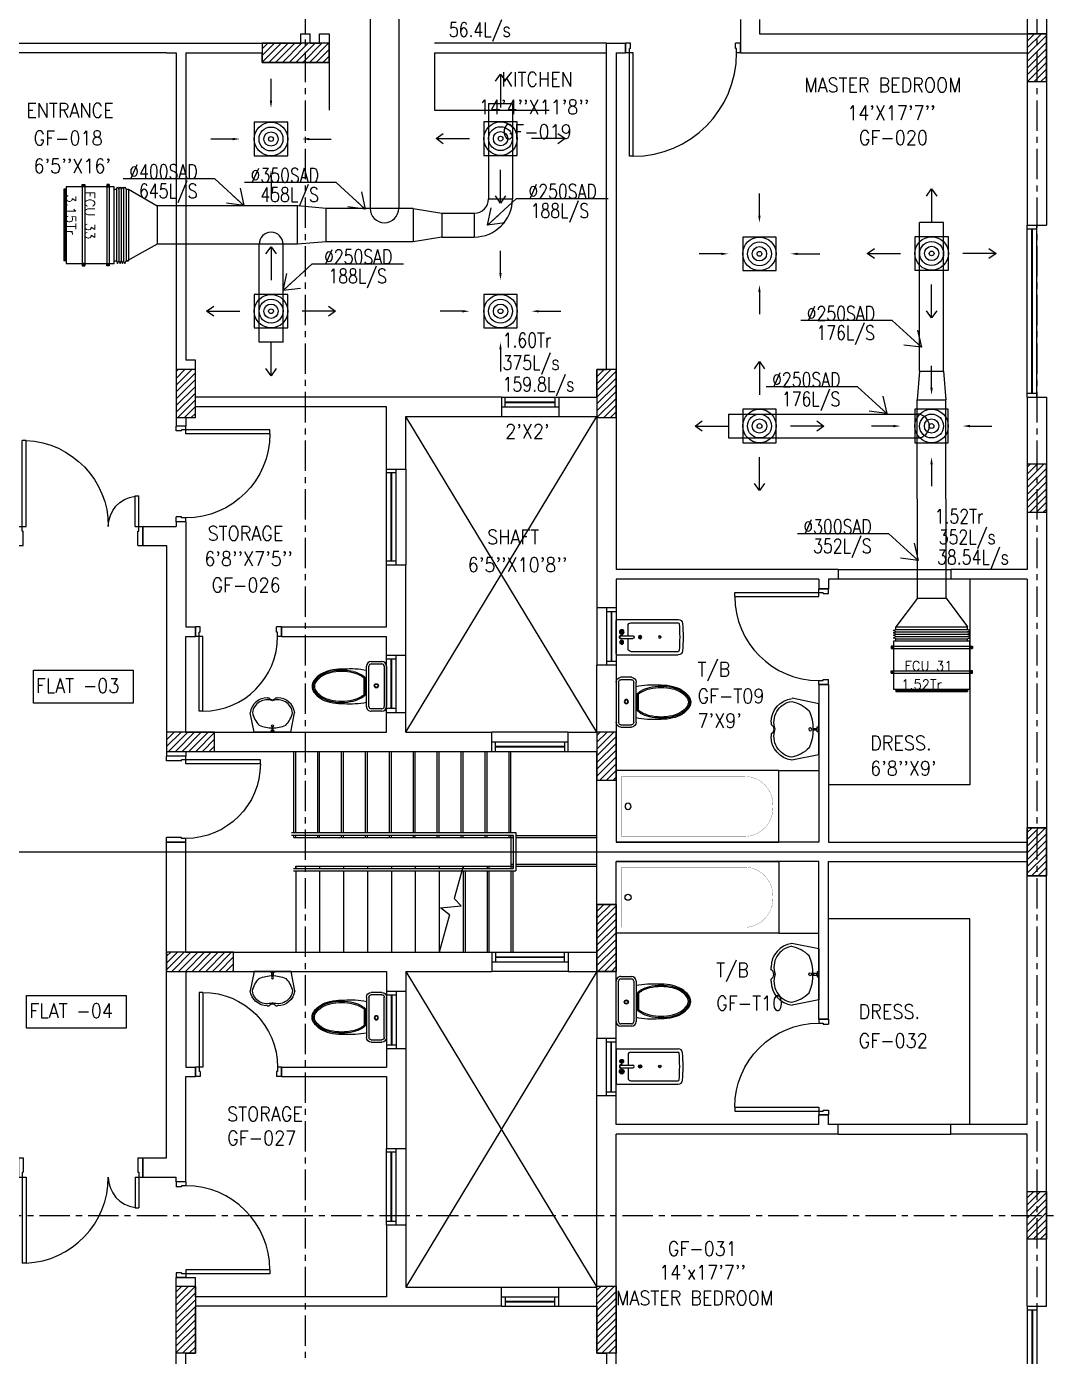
# Model space of a CAD drawing. Header units: millimetres. Extents: x -1288794 to 2153086, y -2701644 to -1428868.
# Drawn here: x 866394 to 877059, y -1496843 to -1482944 of the extents above; entities that cross this region are included whole.
import ezdxf

# ---------------------------------------------------------------- set-up
doc = ezdxf.new("R2010")
doc.units = ezdxf.units.MM
doc.header["$LTSCALE"] = 100
for name, pattern in [('CENTER', [50.8, 31.75, -6.35, 6.35, -6.35]), ('DASHED2', [9.525, 6.35, -3.175]), ('HIDDEN', [9.525, 6.35, -3.175])]:
    doc.linetypes.add(name, pattern=pattern)
for name, color, linetype in [('A-ANNO-TEXT', 8, 'Continuous'), ('A-DOOR', 4, 'Continuous'), ('A-FLOR-OVHD', 4, 'DASHED2'), ('A-FLOR-PFIX', 8, 'Continuous'), ('A-FLOR-SPCL', 8, 'Continuous'), ('A-FLOR-STRS', 8, 'Continuous'), ('A-GLAZ', 5, 'Continuous'), ('A-GRID', 253, 'CENTER'), ('A-WALL-FULL', 8, 'Continuous'), ('AC- SUIPPOR', 7, 'HIDDEN'), ('AC-HLTEXT', 100, 'Continuous'), ('AC-SAD', 3, 'Continuous'), ('AC-SAD TEXT', 3, 'Continuous'), ('AC-UNIT', 5, 'Continuous'), ('RCD RIGHT', 1, 'Continuous'), ('S-COL- HACT.', 9, 'Continuous'), ('S-COL.', 8, 'Continuous'), ('SCD  RIGHT', 3, 'Continuous'), ('WALL', 42, 'Continuous')]:
    doc.layers.add(name, color=color, linetype=linetype)
doc.styles.add('ROMAND', font='romand')
doc.styles.add('ROMANS', font='romans.shx', dxfattribs={"width": 0.8})
doc.styles.add('SIMPLEX', font='simplex.shx', dxfattribs={"width": 0.8})
doc.dimstyles.new('100 of DIM2', dxfattribs={"dimscale": 0, "dimtxt": 200, "dimasz": 150, "dimexe": 75, "dimexo": 200, "dimgap": 75, "dimtad": 1, "dimdec": 0, "dimrnd": 5, "dimzin": 0, "dimdsep": 46, "dimtxsty": 'ROMANS', "dimblk": 'ARCHTICK', "dimcen": 100, "dimclrd": 94, "dimclre": 94, "dimclrt": 2, "dimadec": 0, "dimazin": 0, "dimtfac": 1, "dimtdec": 0, "dimtofl": 0, "dimtmove": 2, "dimatfit": 3, "dimldrblk": 'OPEN90', "dimfxl": 75, "dimtolj": 1, "dimtzin": 0, "dimarcsym": 0})
pattern_1 = [(45, (1973413.864, -1109556.65), (-35.355339, 35.355339), [])]

# ---------------------------------------------------------------- blocks, each defined once
blk = doc.blocks.new('W-180')
for p, q in [((1800, 100), (0, 100)), ((1800, 0), (0, 0)), ((40, 0), (40, 100)), ((1760, 100), (1760, 0))]:
    blk.add_line(p, q)
at = {"linetype": 'Continuous'}
for p, q in [((1760, 53), (40, 53)), ((1760, 47), (40, 47))]:
    blk.add_line(p, q, dxfattribs=at)
blk = doc.blocks.new('D-100-R1')
for p, q in [((-80, 980), (-80, 100)), ((-80, 980), (-40, 980)), ((-40, 980), (-40, 55)), ((-1000, 100), (-1000, 0)), ((-1000, 100), (-960, 100)), ((-960, 100), (-960, 55)), ((-960, 55), (-950, 55)), ((-950, 55), (-950, 0)), ((-80, 100), (0, 100)), ((-50, 55), (-50, 0)), ((-50, 55), (-40, 55)), ((-50, 0), (0, 0)), ((0, 100), (0, 0)), ((-1000, 0), (-950, 0))]:
    blk.add_line(p, q)
at = {"linetype": 'Continuous'}
blk.add_arc((-80, 100), 880, 90, 180, dxfattribs=at)
blk = doc.blocks.new('LAV-4')
for p, q in [((-266, 0), (-322, -283)), ((-266, 0), (268, 0)), ((268, 0), (324, -280)), ((-48, -500), (-75, -500)), ((75, -500), (50, -500))]:
    blk.add_line(p, q)
for points in [[(-25, 0), (-25, -18), (25, -18), (25, 0)], [(-9, -20), (-9, -57), (8, -57), (8, -20)]]:
    blk.add_lwpolyline(points, close=True)
blk.add_circle((0, -91), 15.4)
for centre, radius, start, end in [((74, -366), 375, 135.3333, 167.1432), ((0, -539), 477, 66.1261, 113.874), ((-74, -366), 375, 12.5199, 44.6667), ((-75, -250), 250, 187.6784, 270), ((-75, -250), 220, 188.5814, 289.9523), ((75, -250), 220, 250.0878, 350.8515), ((75, -250), 250, 270, 353.0121), ((1, -527), 55.9, 28.7827, 151.2173), ((50, -499), 0, 238.1883, 0)]:
    blk.add_arc(centre, radius, start, end)
blk = doc.blocks.new('BT-2')
blk.add_lwpolyline([(0, 750), (1700, 750), (1700, 0), (0, 0)], close=True)
at = {"const_width": 2}
blk.add_lwpolyline([(60, 690), (1340, 690, -0.414214), (1640, 390), (1640, 360, -0.414214), (1340, 60), (60, 60)], format="xyb", close=True, dxfattribs=at)
blk.add_circle((125, 375), 31.9)
blk = doc.blocks.new('W-80')
for p, q in [((800, 100), (0, 100)), ((800, 0), (0, 0)), ((40, 0), (40, 100)), ((760, 100), (760, 0))]:
    blk.add_line(p, q)
at = {"linetype": 'Continuous'}
for p, q in [((760, 53), (40, 53)), ((760, 47), (40, 47))]:
    blk.add_line(p, q, dxfattribs=at)
blk = doc.blocks.new('BIDET-1')
for p, q in [((175, 0), (-175, 0)), ((-185, -10), (-185, -649)), ((-15, -125), (-120, -125)), ((-39, -59), (-69, -59)), ((-54, -44), (-54, -74)), ((-15, -54), (-15, -174)), ((15, -54), (15, -174)), ((120, -125), (15, -125)), ((39, -59), (69, -59)), ((54, -44), (54, -74)), ((185, -10), (185, -649)), ((-150, -155), (-150, -649)), ((12, -250), (-12, -250)), ((-9, -259), (9, -241)), ((-9, -241), (9, -259)), ((0, -238), (0, -262)), ((150, -155), (150, -649))]:
    blk.add_line(p, q)
for centre, radius in [((-54, -59), 25), ((-54, -59), 20), ((-54, -59), 15.2), ((-54, -59), 10.2), ((54, -59), 20), ((54, -59), 15.2), ((54, -59), 10.2), ((0, -250), 17.5), ((0, -250), 12.5), ((0, -457), 12.5), ((0, -457), 10)]:
    blk.add_circle(centre, radius)
for centre, radius, start, end in [((-175, -10), 10, 90, 180), ((175, -10), 10, 0, 90), ((-120, -155), 30, 90, 180), ((0, -54), 20, 318.5904, 221.4096), ((0, -54), 15, 0, 180), ((120, -155), 30, 0, 90), ((0, -174), 15, 180, 0), ((-140, -649), 45, 180, 265.2062), ((-140, -649), 10, 180, 265.2062), ((0, 1020), 1720, 265.2062, 274.7938), ((0, 1020), 1685, 265.2062, 274.7938), ((140, -649), 10, 274.7938, 0), ((140, -649), 45, 274.7938, 0)]:
    blk.add_arc(centre, radius, start, end)
blk = doc.blocks.new('WC-1')
for p, q in [((-210, 0), (210, 0)), ((-260, -160), (-260, -50)), ((-235, -160), (-235, -50)), ((-210, -25), (210, -25)), ((235, -50), (235, -160)), ((260, -50), (260, -160)), ((210, -185), (-210, -185)), ((210, -210), (-210, -210)), ((91, -223), (-91, -223)), ((86, -235), (-86, -235))]:
    blk.add_line(p, q)
for radius in [22.1, 17.1]:
    blk.add_circle((-6, -107), radius)
for centre, radius, start, end in [((-210, -50), 50, 90, 180), ((-210, -50), 25, 90, 180), ((210, -50), 50, 360, 90), ((210, -50), 25, 360, 90), ((-210, -160), 50, 180, 270), ((-210, -160), 25, 180, 270), ((722, -383), 904, 168.9529, 184.0632), ((178, -428), 341, 149.8586, 166.4766), ((178, -428), 328, 149.8586, 166.4766), ((69, -365), 214, 138.4152, 149.8586), ((69, -365), 201, 139.9943, 149.8586), ((-69, -365), 201, 30.1414, 40.0057), ((-69, -365), 214, 30.1414, 41.5848), ((-178, -428), 328, 13.5234, 30.1414), ((-178, -428), 341, 13.5234, 30.1414), ((210, -160), 25, 270, 360), ((210, -160), 50, 270, 360), ((352, -470), 520, 166.4766, 180), ((352, -470), 507, 166.4766, 180), ((-352, -470), 507, 360, 13.5234), ((-352, -470), 520, 360, 13.5234), ((352, -470), 532, 177.5541, 180), ((352, -470), 532, 180, 193.5234), ((352, -470), 520, 180, 193.5234), ((352, -470), 507, 180, 193.5234), ((-352, -470), 507, 346.4766, 360), ((-352, -470), 520, 346.4766, 360), ((-352, -470), 532, 346.4766, 360), ((-352, -470), 532, 360, 2.4459), ((178, -512), 353, 193.5234, 210.1414), ((178, -512), 341, 193.5234, 210.1414), ((178, -512), 328, 193.5234, 210.1414), ((69, -575), 226, 210.1414, 234.4972), ((69, -575), 214, 210.1414, 234.4972), ((69, -575), 201, 210.1414, 234.4972), ((-69, -575), 201, 305.5028, 329.8586), ((-69, -575), 214, 305.5028, 329.8586), ((-69, -575), 226, 305.5028, 329.8586), ((-178, -512), 328, 329.8586, 346.4766), ((-178, -512), 341, 329.8586, 346.4766), ((-178, -512), 353, 329.8586, 346.4766), ((0, -672), 108, 234.4972, 270), ((0, -672), 95.9, 234.4972, 270), ((0, -672), 83.4, 234.4972, 270), ((0, -672), 83.4, 270, 305.5028), ((0, -672), 95.9, 270, 305.5028), ((0, -672), 108, 270, 305.5028)]:
    blk.add_arc(centre, radius, start, end)
at = {"linetype": 'Continuous', "ltscale": 50}
blk.add_arc((-722, -383), 904, 355.9368, 11.0471, dxfattribs=at)
blk = doc.blocks.new('W-60')
for p, q in [((600, 100), (0, 100)), ((600, 0), (0, 0)), ((40, 0), (40, 100)), ((560, 100), (560, 0))]:
    blk.add_line(p, q)
at = {"linetype": 'Continuous'}
for p, q in [((560, 53), (40, 53)), ((560, 47), (40, 47))]:
    blk.add_line(p, q, dxfattribs=at)
blk = doc.blocks.new('D-130-R')
for p, q in [((1220, 200), (1220, 1100)), ((1220, 1100), (1260, 1100)), ((1260, 200), (1260, 1100)), ((80, 520), (40, 520)), ((40, 200), (40, 520)), ((80, 200), (80, 520)), ((0, 0), (0, 200)), ((80, 200), (0, 200)), ((40, 150), (40, 200)), ((50, 150), (40, 150)), ((50, 0), (50, 150)), ((1300, 200), (1220, 200)), ((1260, 150), (1250, 150)), ((1250, 0), (1250, 150)), ((1260, 150), (1260, 200)), ((1300, 0), (1300, 200)), ((50, 0), (0, 0)), ((1300, 0), (1250, 0))]:
    blk.add_line(p, q)
for centre, radius, start, end in [((1260, 200), 900, 92.5473, 180), ((40, 200), 320, 0, 82.8192)]:
    blk.add_arc(centre, radius, start, end)
blk = doc.blocks.new('D-90-R1')
for p, q in [((-80, 880), (-40, 880)), ((-80, 880), (-80, 100)), ((-40, 880), (-40, 55)), ((-900, 100), (-860, 100)), ((-900, 100), (-900, 0)), ((-860, 100), (-860, 55)), ((-860, 55), (-850, 55)), ((-850, 55), (-850, 0)), ((-80, 100), (0, 100)), ((-50, 55), (-40, 55)), ((-50, 55), (-50, 0)), ((-50, 0), (0, 0)), ((0, 100), (0, 0)), ((-900, 0), (-850, 0))]:
    blk.add_line(p, q)
at = {"linetype": 'Continuous'}
blk.add_arc((-80, 100), 780, 90, 180, dxfattribs=at)
blk = doc.blocks.new('W-100')
for p, q in [((1000, 100), (0, 100)), ((1000, 0), (0, 0)), ((40, 0), (40, 100)), ((960, 100), (960, 0))]:
    blk.add_line(p, q)
at = {"linetype": 'Continuous'}
for p, q in [((960, 53), (40, 53)), ((960, 47), (40, 47))]:
    blk.add_line(p, q, dxfattribs=at)
blk = doc.blocks.new('D-90-R')
for p, q in [((-80, 980), (-40, 980)), ((-80, 980), (-80, 200)), ((-40, 980), (-40, 155)), ((-900, 200), (-860, 200)), ((-900, 200), (-900, 0)), ((-860, 200), (-860, 155)), ((-860, 155), (-850, 155)), ((-850, 155), (-850, 0)), ((-80, 200), (0, 200)), ((-50, 155), (-40, 155)), ((-50, 155), (-50, 0)), ((0, 200), (0, 0)), ((-50, 0), (0, 0)), ((-900, 0), (-850, 0))]:
    blk.add_line(p, q)
at = {"linetype": 'Continuous'}
blk.add_arc((-80, 200), 780, 90, 180, dxfattribs=at)
blk = doc.blocks.new('D-120-R1')
for p, q in [((-80, 1180), (-40, 1180)), ((-80, 1180), (-80, 100)), ((-40, 1180), (-40, 55)), ((-1200, 100), (-1160, 100)), ((-1200, 100), (-1200, 0)), ((-1160, 100), (-1160, 55)), ((-1160, 55), (-1150, 55)), ((-1150, 55), (-1150, 0)), ((-80, 100), (0, 100)), ((-50, 55), (-40, 55)), ((-50, 55), (-50, 0)), ((-50, 0), (0, 0)), ((0, 100), (0, 0)), ((-1200, 0), (-1150, 0))]:
    blk.add_line(p, q)
at = {"linetype": 'Continuous'}
blk.add_arc((-80, 100), 1080, 90, 180, dxfattribs=at)
blk = doc.blocks.new('A$C44FB0367')
at = {"layer": 'WALL', "ltscale": 30}
h = blk.add_hatch(dxfattribs=at)
h.set_pattern_fill('NET3', color=2, scale=100, style=0)
h.set_pattern_definition([(0, (19935.246, -11666.627), (0, 12.5), []), (60, (19935.246, -11666.627), (-10.8253175, 6.25), []), (120, (19935.246, -11666.627), (-10.8253175, -6.25), [])])
h.paths.add_polyline_path([(775, 250), (775, 275), (25, 275), (25, 250)])
at = {"layer": 'WALL', "color": 5, "ltscale": 30}
for p, q in [((25, 250), (25, 275)), ((25, 275), (775, 275)), ((775, 250), (775, 275))]:
    blk.add_line(p, q, dxfattribs=at)
at = {"layer": 'WALL', "color": 8, "ltscale": 30}
for p, q in [((25, -275), (0, -287.5)), ((25, -250), (25, -275)), ((25, -250), (25, -275)), ((25, -275), (775, -275)), ((775, -250), (775, -275)), ((775, -275), (800, -287.5)), ((0, -287.5), (25, -300)), ((25, -300), (0, -312.5)), ((0, -312.5), (25, -325)), ((25, -325), (0, -337.5)), ((0, -337.5), (25, -350)), ((25, -350), (0, -362.5)), ((0, -362.5), (25, -375)), ((25, -300), (775, -300)), ((25, -325), (775, -325)), ((25, -350), (775, -350)), ((25, -375), (775, -375)), ((25, -375), (25, -400)), ((25, -400), (775, -400)), ((800, -287.5), (775, -300)), ((775, -300), (800, -312.5)), ((800, -312.5), (775, -325)), ((775, -325), (800, -337.5)), ((800, -337.5), (775, -350)), ((775, -350), (800, -362.5)), ((800, -362.5), (775, -375)), ((775, -375), (775, -400))]:
    blk.add_line(p, q, dxfattribs=at)
at = {"layer": 'WALL', "color": 5, "ltscale": 30}
blk.add_lwpolyline([(0, 250), (800, 250), (800, -250), (0, -250)], close=True, dxfattribs=at)
blk = doc.blocks.new('A$C5F1D0244')
at = {"layer": 'AC- SUIPPOR', "ltscale": 5}
for p, q in [((-25, 425), (-25, -425)), ((0, 425), (0, -425))]:
    blk.add_line(p, q, dxfattribs=at)
at = {"layer": 'AC- SUIPPOR', "ltscale": 30}
for points in [[(-25, 400), (0, 400), (0, 425), (-25, 425)], [(-25, -400), (0, -400), (0, -425), (-25, -425)]]:
    blk.add_lwpolyline(points, close=True, dxfattribs=at)
for centre in [(-12.5, 412.5), (-12.5, -412.5)]:
    blk.add_circle(centre, 5, dxfattribs=at)
blk = doc.blocks.new('_ArchTick')
at = {"color": 0, "linetype": 'ByBlock', "const_width": 0.15}
blk.add_lwpolyline([(-0.5, -0.5), (0.5, 0.5)], dxfattribs=at)
blk = doc.blocks.new('cdcdcd')
at = {"layer": 'RCD RIGHT'}
for points in [[(0, 400), (0, 630), (0, 630)], [(-400, 0), (-630, 0), (-630, 0)], [(400, 0), (630, 0), (630, 0)], [(0, -400), (0, -630), (0, -630)]]:
    blk.add_lwpolyline(points, dxfattribs=at)
blk.add_lwpolyline([(-175, -175), (175, -175), (175, 175), (-175, 175)], close=True, dxfattribs=at)
for radius in [175, 125, 75, 25]:
    blk.add_circle((0, 0), radius, dxfattribs=at)
for points in [[(-13, 400), (0, 325), (12, 400)], [(-400, 12), (-325, 0), (-400, -13)], [(400, 12), (325, 0), (400, -13)], [(-13, -400), (0, -325), (12, -400)]]:
    blk.add_solid(points, dxfattribs=at)
blk = doc.blocks.new('abcd')
at = {"layer": 'SCD  RIGHT'}
blk.add_lwpolyline([(558555, -1481705), (558905, -1481705), (558905, -1481355), (558555, -1481355)], close=True, dxfattribs=at)
for radius in [175, 125, 75, 25]:
    blk.add_circle((558730, -1481530), radius, dxfattribs=at)
for points in [[(558730, -1480856), (558730, -1481205)], [(558056, -1481530), (558405, -1481530)], [(559404, -1481530), (559055, -1481530)], [(558730, -1482204), (558730, -1481855)]]:
    blk.add_leader(points, dimstyle='100 of DIM2', override={"dimscale": 1, "dimasz": 75, "dimtad": 0, "dimclrd": 3, "dimfxl": 0.2}, dxfattribs=at)

msp = doc.modelspace()

# ---------------------------------------------------------------- hatches: boundary and pattern name
at = {"layer": 'S-COL- HACT.', "linetype": 'Continuous', "ltscale": 3}
h = msp.add_hatch(dxfattribs=at)
h.set_pattern_fill('ANSI31', color=256, scale=400, style=0)
h.set_pattern_definition(pattern_1)
h.paths.add_polyline_path([(868858.7, -1483318.6), (869558.7, -1483318.6), (869558.7, -1483118.6), (868858.7, -1483118.6)])
h = msp.add_hatch(dxfattribs=at)
h.set_pattern_fill('ANSI31', color=256, scale=400, style=0)
h.set_pattern_definition(pattern_1)
h.paths.add_polyline_path([(876858.7, -1483018.6), (876858.7, -1483518.6), (877058.7, -1483518.6), (877058.7, -1483018.6)])
h = msp.add_hatch(dxfattribs=at)
h.set_pattern_fill('ANSI31', color=256, scale=400, style=0)
h.set_pattern_definition(pattern_1)
h.paths.add_polyline_path([(867958.7, -1486529.4), (867958.7, -1487029.4), (868158.7, -1487029.4), (868158.7, -1486529.4)])
h = msp.add_hatch(dxfattribs=at)
h.set_pattern_fill('ANSI31', color=256, scale=400, style=0)
h.set_pattern_definition(pattern_1)
h.paths.add_polyline_path([(872358.7, -1486529.4), (872358.7, -1487029.4), (872558.7, -1487029.4), (872558.7, -1486529.4)])
h = msp.add_hatch(dxfattribs=at)
h.set_pattern_fill('ANSI31', color=256, scale=400, style=0)
h.set_pattern_definition(pattern_1)
h.paths.add_polyline_path([(876858.7, -1487518.6), (876858.7, -1488018.6), (877058.7, -1488018.6), (877058.7, -1487518.6)])
h = msp.add_hatch(dxfattribs=at)
h.set_pattern_fill('ANSI31', color=256, scale=400, style=0)
h.set_pattern_definition(pattern_1)
h.paths.add_polyline_path([(867858.7, -1490518.6), (868358.7, -1490518.6), (868358.7, -1490318.6), (867858.7, -1490318.6)])
h = msp.add_hatch(dxfattribs=at)
h.set_pattern_fill('ANSI31', color=256, scale=400, style=0)
h.set_pattern_definition(pattern_1)
h.paths.add_polyline_path([(872358.7, -1490818.6), (872558.7, -1490818.6), (872558.7, -1490318.6), (872358.7, -1490318.6)])
h = msp.add_hatch(dxfattribs=at)
h.set_pattern_fill('ANSI31', color=256, scale=400, style=0)
h.set_pattern_definition(pattern_1)
h.paths.add_polyline_path([(876858.7, -1491818.6), (876858.7, -1491318.6), (877058.7, -1491318.6), (877058.7, -1491818.6)])
h = msp.add_hatch(dxfattribs=at)
h.set_pattern_fill('ANSI31', color=256, scale=400, style=0)
h.set_pattern_definition(pattern_1)
h.paths.add_polyline_path([(872358.7, -1492818.6), (872558.7, -1492818.6), (872558.7, -1492118.6), (872358.7, -1492118.6)])
h = msp.add_hatch(dxfattribs=at)
h.set_pattern_fill('ANSI31', color=256, scale=400, style=0)
h.set_pattern_definition(pattern_1)
h.paths.add_polyline_path([(867858.7, -1492818.6), (868558.7, -1492818.6), (868558.7, -1492618.6), (867858.7, -1492618.6)])
h = msp.add_hatch(dxfattribs=at)
h.set_pattern_fill('ANSI31', color=256, scale=400, style=0)
h.set_pattern_definition(pattern_1)
h.paths.add_polyline_path([(876858.7, -1495618.6), (876858.7, -1495118.6), (877058.7, -1495118.6), (877058.7, -1495618.6)])
h = msp.add_hatch(dxfattribs=at)
h.set_pattern_fill('ANSI31', color=256, scale=400, style=0)
h.set_pattern_definition(pattern_1)
h.paths.add_polyline_path([(867958.7, -1496807.9), (867958.7, -1496107.9), (868158.7, -1496107.9), (868158.7, -1496807.9)])
h = msp.add_hatch(dxfattribs=at)
h.set_pattern_fill('ANSI31', color=256, scale=400, style=0)
h.set_pattern_definition(pattern_1)
h.paths.add_polyline_path([(872358.7, -1496807.9), (872358.7, -1496107.9), (872558.7, -1496107.9), (872558.7, -1496807.9)])

# ---------------------------------------------------------------- linework, layer by layer
at = {"layer": 'A-ANNO-TEXT', "color": 5}
for points in [[(866467.8, -1489671.5), (867510.1, -1489671.5), (867510.1, -1490013.9), (866467.8, -1490013.9)], [(866394.6, -1493070.7), (867436.9, -1493070.7), (867436.9, -1493413.2), (866394.6, -1493413.2)]]:
    msp.add_lwpolyline(points, close=True, dxfattribs=at)
at = {"layer": 'A-FLOR-OVHD', "linetype": 'Continuous', "ltscale": 3}
for p, q in [((866058.7, -1483118.6), (867858.7, -1483118.6)), ((867858.7, -1483218.6), (866058.7, -1483218.6)), ((874879.5, -1488618.6), (876058.7, -1488618.6)), ((876058.7, -1488718.6), (874879.5, -1488718.6)), ((876058.7, -1494418.6), (874879.5, -1494418.6)), ((874879.5, -1494518.6), (876058.7, -1494518.6))]:
    msp.add_line(p, q, dxfattribs=at)
at = {"layer": 'A-FLOR-OVHD', "linetype": 'Continuous'}
for p, q in [((869208.7, -1491368.6), (869208.7, -1490518.6)), ((869458.7, -1491368.6), (869458.7, -1490518.6)), ((869708.7, -1491368.6), (869708.7, -1490518.6)), ((869958.7, -1491368.6), (869958.7, -1490518.6)), ((870208.7, -1491368.6), (870208.7, -1490518.6)), ((870458.7, -1491368.6), (870458.7, -1490518.6)), ((870708.7, -1491368.6), (870708.7, -1490518.6)), ((870958.7, -1491368.6), (870958.7, -1490518.6)), ((871208.7, -1491368.6), (871208.7, -1490518.6)), ((871458.7, -1491368.6), (871458.7, -1490518.6)), ((871508.7, -1491418.6), (872358.7, -1491418.6)), ((869208.7, -1491718.6), (869208.7, -1491743.6)), ((869458.7, -1491718.6), (869458.7, -1491743.6)), ((869708.7, -1491718.6), (869708.7, -1491743.6)), ((869958.7, -1491718.6), (869958.7, -1491743.6)), ((870208.7, -1491718.6), (870208.7, -1491743.6)), ((870458.7, -1491718.6), (870458.7, -1491743.6)), ((870708.7, -1491718.6), (870708.7, -1491743.6)), ((871508.7, -1491718.6), (872358.7, -1491718.6)), ((869208.7, -1491768.6), (869208.7, -1492618.6)), ((869458.7, -1491768.6), (869458.7, -1492618.6)), ((869708.7, -1491768.6), (869708.7, -1492618.6)), ((869958.7, -1491768.6), (869958.7, -1492618.6)), ((870208.7, -1491768.6), (870208.7, -1492618.6)), ((870458.7, -1491768.6), (870458.7, -1492618.6)), ((870708.7, -1491768.6), (870708.7, -1492618.6)), ((870958.7, -1491768.6), (870958.7, -1492618.6)), ((871208.7, -1491768.6), (871208.7, -1492618.6)), ((871458.7, -1491768.6), (871458.7, -1492618.6))]:
    msp.add_line(p, q, dxfattribs=at)
at = {"layer": 'A-FLOR-PFIX', "ltscale": 3}
for p, q in [((874258.7, -1490718.6), (874679.5, -1490718.6)), ((874258.7, -1492418.6), (874679.5, -1492418.6))]:
    msp.add_line(p, q, dxfattribs=at)
at = {"layer": 'A-FLOR-SPCL', "ltscale": 3}
for p, q in [((876858.7, -1481518.6), (876858.7, -1483018.6)), ((877058.7, -1481518.6), (877058.7, -1483018.6)), ((869558.7, -1483218.6), (869558.7, -1483818.6)), ((870658.7, -1483218.6), (872458.7, -1483218.6)), ((870658.7, -1483218.6), (870658.7, -1483818.6)), ((870658.7, -1483818.6), (871858.7, -1483818.6)), ((870358.7, -1490318.6), (872358.7, -1487018.6)), ((872358.7, -1490318.6), (870358.7, -1487018.6)), ((876258.7, -1488718.6), (876258.7, -1490868.6)), ((876258.7, -1490868.6), (874779.5, -1490868.6)), ((876258.7, -1492268.6), (874779.5, -1492268.6)), ((876258.7, -1494418.6), (876258.7, -1492268.6)), ((872358.7, -1492818.6), (870358.7, -1496118.6)), ((870358.7, -1492818.6), (872358.7, -1496118.6))]:
    msp.add_line(p, q, dxfattribs=at)
at = {"layer": 'A-FLOR-STRS', "ltscale": 3}
for p, q in [((869188.7, -1491368.6), (869188.7, -1490518.6)), ((869438.7, -1491368.6), (869438.7, -1490518.6)), ((869688.7, -1491368.6), (869688.7, -1490518.6)), ((869938.7, -1491368.6), (869938.7, -1490518.6)), ((870188.7, -1491368.6), (870188.7, -1490518.6)), ((870438.7, -1491368.6), (870438.7, -1490518.6)), ((870688.7, -1491368.6), (870688.7, -1490518.6)), ((870938.7, -1491368.6), (870938.7, -1490518.6)), ((871188.7, -1491368.6), (871188.7, -1490518.6)), ((871438.7, -1491368.6), (871438.7, -1490518.6)), ((869163.7, -1491368.6), (871508.7, -1491368.6)), ((869163.7, -1491393.6), (871483.7, -1491393.6)), ((869188.7, -1491418.6), (869188.7, -1491393.6)), ((869188.7, -1491418.6), (871458.7, -1491418.6)), ((869208.7, -1491418.6), (869208.7, -1491393.6)), ((869438.7, -1491418.6), (869438.7, -1491393.6)), ((869458.7, -1491418.6), (869458.7, -1491393.6)), ((869688.7, -1491418.6), (869688.7, -1491393.6)), ((869708.7, -1491418.6), (869708.7, -1491393.6)), ((869938.7, -1491418.6), (869938.7, -1491393.6)), ((869958.7, -1491418.6), (869958.7, -1491393.6)), ((870188.7, -1491418.6), (870188.7, -1491393.6)), ((870208.7, -1491418.6), (870208.7, -1491393.6)), ((870438.7, -1491418.6), (870438.7, -1491393.6)), ((870458.7, -1491418.6), (870458.7, -1491393.6)), ((870688.7, -1491418.6), (870688.7, -1491393.6)), ((870708.7, -1491418.6), (870708.7, -1491393.6)), ((870938.7, -1491418.6), (870938.7, -1491393.6)), ((870958.7, -1491418.6), (870958.7, -1491393.6)), ((871188.7, -1491418.6), (871188.7, -1491393.6)), ((871208.7, -1491418.6), (871208.7, -1491393.6)), ((871438.7, -1491418.6), (871438.7, -1491393.6)), ((871458.7, -1491418.6), (871458.7, -1491393.6)), ((871458.7, -1491398.6), (871483.7, -1491398.6)), ((871458.7, -1491418.6), (871458.7, -1491718.6)), ((871458.7, -1491418.6), (871483.7, -1491418.6)), ((871483.7, -1491393.6), (871483.7, -1491743.6)), ((871508.7, -1491368.6), (871508.7, -1491768.6)), ((871508.7, -1491398.6), (872358.7, -1491398.6)), ((869183.7, -1491743.6), (871483.7, -1491743.6)), ((869208.7, -1491718.6), (871458.7, -1491718.6)), ((869208.7, -1491743.6), (869208.7, -1491718.6)), ((870958.7, -1491718.6), (870865, -1492055.9)), ((870958.7, -1491718.6), (870958.7, -1491743.6)), ((871208.7, -1491718.6), (871208.7, -1491743.6)), ((871228.7, -1491718.6), (871228.7, -1491743.6)), ((871458.7, -1491698.6), (871483.7, -1491698.6)), ((871458.7, -1491718.6), (871458.7, -1491743.6)), ((871458.7, -1491718.6), (871483.7, -1491718.6)), ((871458.7, -1491718.6), (871458.7, -1491743.6)), ((871478.7, -1491718.6), (871478.7, -1491743.6)), ((871478.7, -1491718.6), (871478.7, -1491743.6)), ((871508.7, -1491698.6), (872358.7, -1491698.6)), ((869183.7, -1491768.6), (871508.7, -1491768.6)), ((870978.7, -1491768.6), (870978.7, -1492618.6)), ((871228.7, -1491768.6), (871228.7, -1492618.6)), ((871478.7, -1491768.6), (871478.7, -1492618.6)), ((871478.7, -1491768.6), (871478.7, -1492618.6)), ((870720.8, -1492154.1), (870936.8, -1492133.4)), ((870817.7, -1492226.1), (870720.8, -1492154.1)), ((870936.8, -1492133.4), (870865, -1492055.9)), ((870817.7, -1492226.1), (870708.7, -1492618.6))]:
    msp.add_line(p, q, dxfattribs=at)
at = {"layer": 'A-GLAZ', "ltscale": 3}
for p, q in [((871358.7, -1487018.6), (871958.7, -1487018.6)), ((870358.7, -1487568.6), (870358.7, -1488568.6)), ((872358.7, -1489018.6), (872358.7, -1489618.6)), ((870358.7, -1490111.8), (870358.7, -1489511.8)), ((872058.7, -1490318.6), (871258.7, -1490318.6)), ((872058.7, -1492818.6), (871258.7, -1492818.6)), ((870358.7, -1493025.5), (870358.7, -1493625.5)), ((872358.7, -1494118.6), (872358.7, -1493518.6)), ((870358.7, -1494668.6), (870358.7, -1495468.6)), ((871358.7, -1496118.6), (871958.7, -1496118.6))]:
    msp.add_line(p, q, dxfattribs=at)
at = {"layer": 'A-GRID', "ltscale": 0.1}
for p, q in [((869308.7, -1466442.6), (869308.7, -1514577)), ((876958.7, -1466442.6), (876958.7, -1514577)), ((839605.3, -1495368.6), (883144.9, -1495368.6))]:
    msp.add_line(p, q, dxfattribs=at)
at = {"layer": 'A-WALL-FULL', "ltscale": 3}
for p, q in [((873858.7, -1482868.6), (873858.7, -1483218.6)), ((874058.7, -1482868.6), (874058.7, -1483018.6)), ((867858.7, -1483118.6), (869258.7, -1483118.6)), ((869258.7, -1483018.6), (869258.7, -1483118.6)), ((869258.7, -1483018.6), (869358.7, -1483018.6)), ((869358.7, -1483118.6), (869358.7, -1483018.6)), ((869358.7, -1483118.6), (869458.7, -1483118.6)), ((869458.7, -1483118.6), (869458.7, -1483018.6)), ((869458.7, -1483018.6), (869558.7, -1483018.6)), ((869558.7, -1483018.6), (869558.7, -1483218.6)), ((872457.3, -1483118.6), (870658.7, -1483118.6)), ((872458.7, -1483118.6), (872658.7, -1483118.6)), ((872458.7, -1486529.4), (872458.7, -1483118.6)), ((872658.7, -1483118.6), (872658.7, -1483218.6)), ((874058.7, -1483018.6), (877058.7, -1483018.6)), ((877058.7, -1483018.6), (877058.7, -1485018.6)), ((867858.7, -1483218.6), (867958.7, -1483218.6)), ((867958.7, -1483218.6), (867958.7, -1487118.6)), ((868058.7, -1483218.6), (868058.7, -1486429.4)), ((868058.7, -1483218.6), (868858.7, -1483218.6)), ((872558.7, -1483218.6), (872558.7, -1488618.6)), ((872558.7, -1483218.6), (872658.7, -1483218.6)), ((872658.7, -1483218.6), (872658.7, -1483218.6)), ((873858.7, -1483218.6), (876858.7, -1483218.6)), ((876858.7, -1483218.6), (876858.7, -1485018.6)), ((876858.7, -1485018.6), (877058.7, -1485018.6)), ((870158.7, -1486818.6), (868158.7, -1486818.6)), ((871358.7, -1486818.6), (870158.7, -1486818.6)), ((871358.7, -1486818.6), (871358.7, -1487018.6)), ((871958.7, -1486818.6), (872358.7, -1486818.6)), ((871958.7, -1486818.6), (871958.7, -1487018.6)), ((876858.7, -1486818.6), (876858.7, -1488618.6)), ((876858.7, -1486818.6), (877058.7, -1486818.6)), ((877058.7, -1486818.6), (877058.7, -1490277)), ((870158.7, -1486918.6), (868158.7, -1486918.6)), ((868158.7, -1487029.4), (868158.7, -1486918.6)), ((870158.7, -1487568.6), (870158.7, -1486918.6)), ((870358.7, -1487018.6), (871358.7, -1487018.6)), ((870358.7, -1487568.6), (870358.7, -1487018.6)), ((871958.7, -1487018.6), (872358.7, -1487018.6)), ((872358.7, -1487018.6), (872358.7, -1489018.6)), ((868058.7, -1487118.6), (867958.7, -1487118.6)), ((868058.7, -1487029.4), (868058.7, -1487118.6)), ((868058.7, -1487029.4), (868158.7, -1487029.4)), ((870158.7, -1487568.6), (870358.7, -1487568.6)), ((867958.7, -1488118.6), (867958.7, -1488168.6)), ((868058.7, -1488118.6), (867958.7, -1488118.6)), ((868058.7, -1488118.6), (868058.7, -1489218.6)), ((867608.7, -1488168.6), (867958.7, -1488168.6)), ((867608.7, -1488168.6), (867608.7, -1488368.6)), ((867608.7, -1488368.6), (867858.7, -1488368.6)), ((867858.7, -1488368.6), (867858.7, -1490568.6)), ((870158.7, -1489218.6), (870158.7, -1488568.6)), ((870158.7, -1488568.6), (870358.7, -1488568.6)), ((870358.7, -1489511.8), (870358.7, -1488568.6)), ((874879.5, -1488618.6), (872558.7, -1488618.6)), ((874879.5, -1488618.6), (874879.5, -1488718.6)), ((876058.7, -1488618.6), (876058.7, -1488718.6)), ((876858.7, -1488618.6), (876058.7, -1488618.6)), ((874679.5, -1488718.6), (872558.7, -1488718.6)), ((872558.7, -1488718.6), (872558.7, -1489018.6)), ((874679.5, -1488718.6), (874679.5, -1488818.6)), ((874779.5, -1488818.6), (874679.5, -1488818.6)), ((874879.5, -1488718.6), (874779.5, -1488718.6)), ((874779.5, -1488718.6), (874779.5, -1488818.6)), ((876858.7, -1488718.6), (876058.7, -1488718.6)), ((876858.7, -1488718.6), (876858.7, -1490277)), ((872558.7, -1489018.6), (872358.7, -1489018.6)), ((868058.7, -1489218.6), (868158.7, -1489218.6)), ((868158.7, -1489218.6), (868158.7, -1489318.6)), ((869058.7, -1489218.6), (870158.7, -1489218.6)), ((869058.7, -1489218.6), (869058.7, -1489318.6)), ((868058.7, -1490318.6), (868058.7, -1489318.6)), ((868058.7, -1489318.6), (868158.7, -1489318.6)), ((869058.7, -1489318.6), (870158.7, -1489318.6)), ((870158.7, -1489511.8), (870158.7, -1489318.6)), ((870158.7, -1489511.8), (870358.7, -1489511.8)), ((870158.7, -1489511.8), (870358.7, -1489511.8)), ((872558.7, -1489618.6), (872358.7, -1489618.6)), ((872358.7, -1490318.6), (872358.7, -1489618.6)), ((872558.7, -1489618.6), (872558.7, -1491468.6)), ((874679.5, -1489818.6), (874679.5, -1491468.6)), ((874779.5, -1489818.6), (874679.5, -1489818.6)), ((874779.5, -1489818.6), (874779.5, -1491468.6)), ((870158.7, -1490318.6), (870158.7, -1490111.8)), ((870158.7, -1490111.8), (870358.7, -1490111.8)), ((870358.7, -1490318.6), (870358.7, -1490111.8)), ((868058.7, -1490318.6), (870158.7, -1490318.6)), ((870358.7, -1490318.6), (871258.7, -1490318.6)), ((871258.7, -1490518.6), (871258.7, -1490318.6)), ((872058.7, -1490518.6), (872058.7, -1490318.6)), ((872058.7, -1490318.6), (872358.7, -1490318.6)), ((876858.7, -1490277), (876858.7, -1491468.6)), ((877058.7, -1490277), (877058.7, -1491568.6)), ((868058.7, -1490568.6), (867858.7, -1490568.6)), ((868058.7, -1490518.6), (871258.7, -1490518.6)), ((868058.7, -1490518.6), (868058.7, -1490568.6)), ((872058.7, -1490518.6), (872358.7, -1490518.6)), ((872358.7, -1492618.6), (872358.7, -1490518.6)), ((876858.7, -1490577), (876858.7, -1491468.6)), ((867858.7, -1494768.6), (867858.7, -1491468.6)), ((867858.7, -1491468.6), (868058.7, -1491468.6)), ((868058.7, -1492618.6), (868058.7, -1491468.6)), ((874679.5, -1491468.6), (872558.7, -1491468.6)), ((874779.5, -1491468.6), (876858.7, -1491468.6)), ((850442.6, -1491568.6), (876858.7, -1491568.6)), ((877058.7, -1493460.2), (877058.7, -1491568.6)), ((874679.5, -1491668.6), (872558.7, -1491668.6)), ((872558.7, -1493518.6), (872558.7, -1491668.6)), ((874679.5, -1493318.6), (874679.5, -1491668.6)), ((874779.5, -1491668.6), (876858.7, -1491668.6)), ((874779.5, -1493318.6), (874779.5, -1491668.6)), ((876858.7, -1493460.2), (876858.7, -1491668.6)), ((868058.7, -1492618.6), (871258.7, -1492618.6)), ((871258.7, -1492618.6), (871258.7, -1492818.6)), ((872058.7, -1492618.6), (872358.7, -1492618.6)), ((872058.7, -1492618.6), (872058.7, -1492818.6)), ((868058.7, -1492818.6), (870158.7, -1492818.6)), ((868058.7, -1492818.6), (868058.7, -1493818.6)), ((870158.7, -1492818.6), (870158.7, -1493025.5)), ((870358.7, -1492818.6), (871258.7, -1492818.6)), ((870358.7, -1492818.6), (870358.7, -1493025.5)), ((872058.7, -1492818.6), (872358.7, -1492818.6)), ((872358.7, -1492818.6), (872358.7, -1493518.6)), ((870158.7, -1493025.5), (870358.7, -1493025.5)), ((874779.5, -1493318.6), (874679.5, -1493318.6)), ((872558.7, -1493518.6), (872358.7, -1493518.6)), ((876858.7, -1494418.6), (876858.7, -1493460.2)), ((877058.7, -1496318.6), (877058.7, -1493460.2)), ((870158.7, -1493625.5), (870358.7, -1493625.5)), ((870158.7, -1493625.5), (870158.7, -1493818.6)), ((870158.7, -1493625.5), (870358.7, -1493625.5)), ((870358.7, -1493625.5), (870358.7, -1494668.6)), ((868058.7, -1493818.6), (868158.7, -1493818.6)), ((868158.7, -1493918.6), (868158.7, -1493818.6)), ((869058.7, -1493818.6), (870158.7, -1493818.6)), ((869058.7, -1493918.6), (869058.7, -1493818.6)), ((868058.7, -1495018.6), (868058.7, -1493918.6)), ((868058.7, -1493918.6), (868158.7, -1493918.6)), ((869058.7, -1493918.6), (870158.7, -1493918.6)), ((870158.7, -1493918.6), (870158.7, -1494668.6)), ((872358.7, -1496118.6), (872358.7, -1494118.6)), ((872558.7, -1494118.6), (872358.7, -1494118.6)), ((872558.7, -1494418.6), (872558.7, -1494118.6)), ((874779.5, -1494318.6), (874679.5, -1494318.6)), ((874679.5, -1494418.6), (874679.5, -1494318.6)), ((874779.5, -1494418.6), (874779.5, -1494318.6)), ((874679.5, -1494418.6), (872558.7, -1494418.6)), ((874879.5, -1494518.6), (872558.7, -1494518.6)), ((872558.7, -1499918.6), (872558.7, -1494518.6)), ((874879.5, -1494418.6), (874779.5, -1494418.6)), ((874879.5, -1494518.6), (874879.5, -1494418.6)), ((876858.7, -1494418.6), (876058.7, -1494418.6)), ((876058.7, -1494518.6), (876058.7, -1494418.6)), ((876858.7, -1494518.6), (876058.7, -1494518.6)), ((876858.7, -1496318.6), (876858.7, -1494518.6)), ((870158.7, -1494668.6), (870358.7, -1494668.6)), ((867608.7, -1494768.6), (867858.7, -1494768.6)), ((867608.7, -1494968.6), (867608.7, -1494768.6)), ((867608.7, -1494968.6), (867958.7, -1494968.6)), ((867958.7, -1495018.6), (867958.7, -1494968.6)), ((868058.7, -1495018.6), (867958.7, -1495018.6)), ((870158.7, -1495468.6), (870358.7, -1495468.6)), ((870158.7, -1495468.6), (870158.7, -1496218.6)), ((870358.7, -1495468.6), (870358.7, -1496118.6)), ((867958.7, -1499918.6), (867958.7, -1496018.6)), ((868058.7, -1496018.6), (867958.7, -1496018.6)), ((870358.7, -1496118.6), (871358.7, -1496118.6)), ((871358.7, -1496318.6), (871358.7, -1496118.6)), ((871958.7, -1496318.6), (871958.7, -1496118.6)), ((871958.7, -1496118.6), (872358.7, -1496118.6)), ((870158.7, -1496218.6), (868158.7, -1496218.6)), ((870158.7, -1496318.6), (868158.7, -1496318.6)), ((871358.7, -1496318.6), (870158.7, -1496318.6)), ((871958.7, -1496318.6), (872358.7, -1496318.6)), ((876858.7, -1496318.6), (877058.7, -1496318.6)), ((868058.7, -1499918.6), (868058.7, -1496807.9)), ((872458.7, -1496807.9), (872458.7, -1500018.6))]:
    msp.add_line(p, q, dxfattribs=at)
at = {"layer": 'A-WALL-FULL', "linetype": 'Continuous', "ltscale": 3}
for p, q in [((869558.7, -1483118.6), (869558.7, -1483318.6)), ((868858.7, -1483318.6), (868858.7, -1483218.6)), ((869558.7, -1483318.6), (868858.7, -1483318.6)), ((868158.7, -1486429.4), (868058.7, -1486429.4)), ((868158.7, -1486818.6), (868158.7, -1486429.4)), ((872358.7, -1486818.6), (872358.7, -1486529.4)), ((872358.7, -1486529.4), (872458.7, -1486529.4)), ((867958.7, -1496018.6), (868158.7, -1496018.6)), ((868158.7, -1496218.6), (868158.7, -1496018.6)), ((868158.7, -1496807.9), (868158.7, -1496318.6)), ((872358.7, -1496318.6), (872358.7, -1496807.9)), ((868058.7, -1496807.9), (868158.7, -1496807.9)), ((872358.7, -1496807.9), (872458.7, -1496807.9))]:
    msp.add_line(p, q, dxfattribs=at)
at = {"layer": 'AC-SAD'}
for p, q in [((869986.2, -1481318.9), (869985.9, -1484843.6)), ((870286.2, -1481318.9), (870285.9, -1484843.6)), ((871225.7, -1483747.7), (871225.5, -1484743.7)), ((871225.7, -1483747.7), (871475.7, -1483747.7)), ((871475.7, -1483747.8), (871475.5, -1484743.7)), ((867458.7, -1484643.6), (867458.7, -1485393.6)), ((867458.7, -1484643.6), (867758.7, -1484818.6)), ((871225.5, -1484743.7), (871475.5, -1484743.7)), ((867758.7, -1484818.6), (867758.7, -1485218.6)), ((869225.5, -1484818.6), (867758.7, -1484818.6)), ((869225.5, -1485218.6), (869225.5, -1484818.6)), ((869525.5, -1484843.6), (869225.5, -1484818.6)), ((869525.5, -1485193.6), (869525.5, -1484843.6)), ((870435.9, -1484843.6), (869525.5, -1484843.6)), ((870435.9, -1484843.6), (870435.9, -1485193.6)), ((870435.9, -1484843.6), (870735.9, -1484893.6)), ((870735.9, -1484893.6), (870735.9, -1485143.6)), ((870735.9, -1484893.6), (871075.5, -1484893.6)), ((871075.5, -1484893.6), (871075.5, -1485143.6)), ((875982.5, -1484990.3), (875732.5, -1484990.4)), ((875733.1, -1486543.6), (875732.5, -1484990.4)), ((875983.1, -1486543.5), (875982.5, -1484990.3)), ((867758.7, -1485218.6), (867446.2, -1485393.6)), ((869225.5, -1485218.6), (867758.7, -1485218.6)), ((868825.8, -1486243.7), (868825.5, -1485218.6)), ((869075.8, -1486243.6), (869075.5, -1485218.5)), ((869525.5, -1485193.6), (869225.5, -1485218.6)), ((870435.9, -1485193.6), (869525.5, -1485193.6)), ((870735.9, -1485143.6), (870435.9, -1485193.6)), ((870735.9, -1485143.6), (871075.5, -1485143.6)), ((869075.8, -1486243.6), (868825.8, -1486243.7)), ((875733.1, -1486543.6), (875708.2, -1486843.6)), ((875733.1, -1486543.6), (875983.1, -1486543.5)), ((875983.1, -1486543.5), (876008.2, -1486843.5)), ((875708.2, -1486843.6), (876008.2, -1486843.5)), ((875709, -1488918.6), (875708.2, -1486843.6)), ((876009, -1488918.6), (876008.2, -1486843.5)), ((873732.9, -1486992.9), (873732.8, -1487242.9)), ((873732.9, -1486992.9), (875708.5, -1486993.6)), ((873732.8, -1487242.9), (875708.4, -1487243.6)), ((875709, -1488918.6), (875484, -1489218.6)), ((875709, -1488918.6), (876009, -1488918.6)), ((876009, -1488918.6), (876234, -1489218.6)), ((875484, -1489218.6), (876234, -1489218.6))]:
    msp.add_line(p, q, dxfattribs=at)
for centre, radius, start, end in [((871075.5, -1484743.6, 0), 150, 270, 359.98578), ((871075.5, -1484743.6, 0), 400, 270, 359.98578), ((870135.9, -1484843.6), 150, 179.99573, 359.99573), ((868950.5, -1485218.6, 0), 125, 0.01943, 180.01943), ((875708.4, -1487118.6), 125, 269.97918, 89.97918)]:
    msp.add_arc(centre, radius, start, end, dxfattribs=at)
at = {"layer": 'S-COL.', "linetype": 'Continuous', "ltscale": 3}
for p, q in [((868858.7, -1483118.6), (868858.7, -1483318.6)), ((869558.7, -1483318.6), (869558.7, -1483118.6)), ((868858.7, -1483318.6), (869558.7, -1483318.6)), ((868358.7, -1490318.6), (867858.7, -1490318.6)), ((867858.7, -1490318.6), (867858.7, -1490518.6)), ((868358.7, -1490518.6), (868358.7, -1490318.6)), ((872358.7, -1492118.6), (872358.7, -1492818.6)), ((872558.7, -1492118.6), (872358.7, -1492118.6)), ((872358.7, -1492818.6), (872358.7, -1492118.6)), ((872358.7, -1492118.6), (872558.7, -1492118.6)), ((872358.7, -1492118.6), (872358.7, -1492818.6)), ((872558.7, -1492118.6), (872358.7, -1492118.6)), ((872358.7, -1492818.6), (872358.7, -1492118.6)), ((872358.7, -1492118.6), (872558.7, -1492118.6)), ((872558.7, -1492818.6), (872558.7, -1492118.6)), ((872558.7, -1492118.6), (872558.7, -1492818.6)), ((872558.7, -1492818.6), (872558.7, -1492118.6)), ((872558.7, -1492118.6), (872558.7, -1492818.6)), ((868558.7, -1492618.6), (867858.7, -1492618.6)), ((867858.7, -1492618.6), (867858.7, -1492818.6)), ((868558.7, -1492818.6), (868558.7, -1492618.6)), ((867858.7, -1492818.6), (868558.7, -1492818.6)), ((872358.7, -1492818.6), (872558.7, -1492818.6)), ((872558.7, -1492818.6), (872358.7, -1492818.6)), ((872358.7, -1492818.6), (872558.7, -1492818.6)), ((872558.7, -1492818.6), (872358.7, -1492818.6))]:
    msp.add_line(p, q, dxfattribs=at)
for points in [[(868858.7, -1483318.6), (869558.7, -1483318.6), (869558.7, -1483118.6), (868858.7, -1483118.6)], [(868858.7, -1483318.6), (869558.7, -1483318.6), (869558.7, -1483118.6), (868858.7, -1483118.6)], [(876858.7, -1483018.6), (876858.7, -1483518.6), (877058.7, -1483518.6), (877058.7, -1483018.6)], [(876858.7, -1483018.6), (876858.7, -1483518.6), (877058.7, -1483518.6), (877058.7, -1483018.6)], [(876858.7, -1483018.6), (876858.7, -1483518.6), (877058.7, -1483518.6), (877058.7, -1483018.6)], [(867958.7, -1486529.4), (867958.7, -1487029.4), (868158.7, -1487029.4), (868158.7, -1486529.4)], [(867958.7, -1486529.4), (867958.7, -1487029.4), (868158.7, -1487029.4), (868158.7, -1486529.4)], [(867958.7, -1486529.4), (867958.7, -1487029.4), (868158.7, -1487029.4), (868158.7, -1486529.4)], [(872358.7, -1486529.4), (872358.7, -1487029.4), (872558.7, -1487029.4), (872558.7, -1486529.4)], [(872358.7, -1486529.4), (872358.7, -1487029.4), (872558.7, -1487029.4), (872558.7, -1486529.4)], [(872358.7, -1486529.4), (872358.7, -1487029.4), (872558.7, -1487029.4), (872558.7, -1486529.4)], [(876858.7, -1487518.6), (876858.7, -1488018.6), (877058.7, -1488018.6), (877058.7, -1487518.6)], [(876858.7, -1487518.6), (876858.7, -1488018.6), (877058.7, -1488018.6), (877058.7, -1487518.6)], [(876858.7, -1487518.6), (876858.7, -1488018.6), (877058.7, -1488018.6), (877058.7, -1487518.6)], [(867858.7, -1490518.6), (868358.7, -1490518.6), (868358.7, -1490318.6), (867858.7, -1490318.6)], [(872358.7, -1490818.6), (872558.7, -1490818.6), (872558.7, -1490318.6), (872358.7, -1490318.6)], [(876858.7, -1491318.6), (876858.7, -1491818.6), (877058.7, -1491818.6), (877058.7, -1491318.6)], [(876858.7, -1491818.6), (876858.7, -1491318.6), (877058.7, -1491318.6), (877058.7, -1491818.6)], [(876858.7, -1491318.6), (876858.7, -1491818.6), (877058.7, -1491818.6), (877058.7, -1491318.6)], [(876858.7, -1491818.6), (876858.7, -1491318.6), (877058.7, -1491318.6), (877058.7, -1491818.6)], [(876858.7, -1491318.6), (876858.7, -1491818.6), (877058.7, -1491818.6), (877058.7, -1491318.6)], [(876858.7, -1491818.6), (876858.7, -1491318.6), (877058.7, -1491318.6), (877058.7, -1491818.6)], [(872358.7, -1492818.6), (872558.7, -1492818.6), (872558.7, -1492118.6), (872358.7, -1492118.6)], [(867858.7, -1492818.6), (868558.7, -1492818.6), (868558.7, -1492618.6), (867858.7, -1492618.6)], [(876858.7, -1495618.6), (876858.7, -1495118.6), (877058.7, -1495118.6), (877058.7, -1495618.6)], [(876858.7, -1495618.6), (876858.7, -1495118.6), (877058.7, -1495118.6), (877058.7, -1495618.6)], [(876858.7, -1495618.6), (876858.7, -1495118.6), (877058.7, -1495118.6), (877058.7, -1495618.6)], [(867958.7, -1496807.9), (867958.7, -1496107.9), (868158.7, -1496107.9), (868158.7, -1496807.9)], [(867958.7, -1496807.9), (867958.7, -1496107.9), (868158.7, -1496107.9), (868158.7, -1496807.9)], [(867958.7, -1496807.9), (867958.7, -1496107.9), (868158.7, -1496107.9), (868158.7, -1496807.9)], [(872358.7, -1496807.9), (872358.7, -1496107.9), (872558.7, -1496107.9), (872558.7, -1496807.9)], [(872358.7, -1496807.9), (872358.7, -1496107.9), (872558.7, -1496107.9), (872558.7, -1496807.9)], [(872358.7, -1496807.9), (872358.7, -1496107.9), (872558.7, -1496107.9), (872558.7, -1496807.9)]]:
    msp.add_lwpolyline(points, close=True, dxfattribs=at)

# ---------------------------------------------------------------- block references
at = {"ltscale": 30, "xscale": -1}
msp.add_blockref('A$C5F1D0244', (866976.8, -1485018.6), dxfattribs=at)
at = {"ltscale": 30}
msp.add_blockref('A$C5F1D0244', (867258, -1485018.6), dxfattribs=at)
at = {"ltscale": 30, "rotation": 89.99999999999999}
msp.add_blockref('A$C5F1D0244', (875859, -1489419.3), dxfattribs=at)
at = {"ltscale": 30, "xscale": -1, "rotation": 90}
msp.add_blockref('A$C5F1D0244', (875859, -1489700.5), dxfattribs=at)
at = {"layer": 'A-DOOR', "ltscale": 3}
for name, p, rotation in [('D-120-R1', (872658.7, -1483118.6), 180), ('D-100-R1', (874779.5, -1488818.6), 90), ('D-90-R1', (868158.7, -1489218.6), 180), ('D-130-R', (867608.7, -1494768.6), 180), ('D-100-R1', (867958.7, -1496018.6), 270)]:
    msp.add_blockref(name, p, dxfattribs=dict(at, rotation=rotation))
at = {"layer": 'A-DOOR', "ltscale": 3, "xscale": -1}
for name, p, rotation in [('D-100-R1', (867958.7, -1487118.6), 270), ('D-90-R', (867858.7, -1490568.6), 270), ('D-100-R1', (874779.5, -1494318.6), 90)]:
    msp.add_blockref(name, p, dxfattribs=dict(at, rotation=rotation))
for name, p in [('D-130-R', (867608.7, -1488368.6)), ('D-90-R1', (868158.7, -1493918.6))]:
    msp.add_blockref(name, p, dxfattribs=at)
at = {"layer": 'A-FLOR-PFIX', "ltscale": 3, "xscale": -1}
for name, p, rotation in [('BIDET-1', (872558.7, -1489325), 90), ('WC-1', (872558.7, -1490004.9), 90), ('LAV-4', (874679.5, -1490288.5), 270), ('BT-2', (872558.7, -1490718.6), 180), ('WC-1', (870158.7, -1493297.8), 270)]:
    msp.add_blockref(name, p, dxfattribs=dict(at, rotation=rotation))
at = {"layer": 'A-FLOR-PFIX', "ltscale": 3}
for name, p, rotation in [('WC-1', (870158.7, -1489839.5), 270), ('LAV-4', (874679.5, -1492848.8), 270), ('WC-1', (872558.7, -1493132.4), 90), ('BIDET-1', (872558.7, -1493812.3), 90)]:
    msp.add_blockref(name, p, dxfattribs=dict(at, rotation=rotation))
at = {"layer": 'A-FLOR-PFIX', "ltscale": 3, "xscale": 0.7199999999720604, "yscale": 0.7199999999720604, "zscale": 0.7199999999720604, "rotation": 180}
msp.add_blockref('LAV-4', (868965, -1490318.6), dxfattribs=at)
at = {"layer": 'A-FLOR-PFIX', "ltscale": 3}
msp.add_blockref('BT-2', (872558.7, -1492418.6), dxfattribs=at)
at = {"layer": 'A-FLOR-PFIX', "ltscale": 3, "xscale": -0.7199999999720604, "yscale": 0.7199999999720604, "zscale": 0.7200000000000001}
msp.add_blockref('LAV-4', (868965, -1492818.6), dxfattribs=at)
at = {"layer": 'A-GLAZ', "ltscale": 3}
for name, p, rotation in [('W-180', (876858.7, -1485018.6), 270), ('W-60', (871958.7, -1486818.6), 180), ('W-60', (872558.7, -1489618.6), 90), ('W-60', (870158.7, -1489511.8), 270), ('W-80', (872058.7, -1490418.6), 180)]:
    msp.add_blockref(name, p, dxfattribs=dict(at, rotation=rotation))
at = {"layer": 'A-GLAZ', "ltscale": 3, "xscale": -1}
for name, p, rotation in [('W-100', (870258.7, -1487568.6), 90), ('W-60', (870158.7, -1493625.5), 270), ('W-60', (872558.7, -1493518.6), 90), ('W-80', (870258.7, -1494668.6), 90), ('W-180', (876858.7, -1498118.6), 270)]:
    msp.add_blockref(name, p, dxfattribs=dict(at, rotation=rotation))
for name, p in [('W-80', (872058.7, -1492718.6)), ('W-60', (871958.7, -1496318.6))]:
    msp.add_blockref(name, p, dxfattribs=at)
at = {"layer": 'AC-UNIT', "color": 6, "ltscale": 30, "xscale": -1}
for p, rotation in [((867058.7, -1484618.6), 90), ((875459, -1489618.6), 180)]:
    msp.add_blockref('A$C44FB0367', p, dxfattribs=dict(at, rotation=rotation))
at = {"layer": 'RCD RIGHT'}
for p in [(868949.9, -1484118.7), (874057.8, -1485318.7), (871349.9, -1485918.7), (875857.8, -1487118.7)]:
    msp.add_blockref('cdcdcd', p, dxfattribs=at)
at = {"layer": 'SCD  RIGHT'}
for p in [(312620.4, -2584.9), (317128.3, -3784.9), (310220.4, -4388.6), (315328.3, -5588.6)]:
    msp.add_blockref('abcd', p, dxfattribs=at)

# ---------------------------------------------------------------- texts
at = {"layer": 'A-ANNO-TEXT', "style": 'ROMANS', "width": 0.9}
for s, p in [('KITCHEN', (871359.7, -1483569.6)), ('MASTER BEDROOM', (874527.1, -1483629.6)), ('ENTRANCE', (866390.5, -1483894.5)), ("14'4''X11'8''", (871121.9, -1483860.1)), ("14'X17'7''", (874974.3, -1483920.1)), ('GF-019', (871371.8, -1484117.3)), ('GF-018', (866466.2, -1484184.3)), ('GF-020', (875096.9, -1484179.4)), ("6'5''X16'", (866466.2, -1484474.3)), ("2'X2'", (871398.8, -1487249.6)), ('STORAGE', (868287.1, -1488315.7)), ('SHAFT', (871210.1, -1488353.5)), ("6'8''X7'5''", (868252, -1488581.3)), ("6'5''X10'8''", (871007.5, -1488644)), ('GF-026', (868327.4, -1488856.4)), ('T/B', (873409.7, -1489735.3)), ('GF-T09', (873409.7, -1490014.2)), ("7'X9'", (873409.7, -1490273)), ('DRESS.', (875215.3, -1490507.4)), ("6'8''X9'", (875215.3, -1490770.3)), ('T/B', (873605.3, -1492878.6)), ('GF-T10', (873605.3, -1493225.6)), ('DRESS.', (875094.7, -1493313)), ('GF-032', (875094.7, -1493616.4)), ('STORAGE', (868491.1, -1494382.5)), ('GF-027', (868491.1, -1494634.1)), ('GF-031', (873098.6, -1495790.2)), ("14'x17'7''", (873007.6, -1496037.9)), ('MASTER BEDROOM', (872558.7, -1496306.1))]:
    msp.add_text(s, height=150, dxfattribs=at).set_placement(p)
at = {"layer": 'A-ANNO-TEXT', "color": 5, "style": 'ROMANS', "width": 0.9}
for s, p in [('FLAT -03', (866490.6, -1489905.9)), ('FLAT -04', (866423.3, -1493305.1))]:
    msp.add_text(s, height=150, dxfattribs=at).set_placement(p)
at = {"layer": 'AC-HLTEXT', "style": 'ROMAND'}
for s, p in [('3.15Tr', (866808.7, -1484698)), ('FCU 33', (867006.6, -1484665.6))]:
    msp.add_text(s, height=100, rotation=270, dxfattribs=at).set_placement(p)
for s, p in [('FCU 31', (875574.2, -1489675.5)), ('1.52Tr', (875540.6, -1489868.6))]:
    msp.add_text(s, height=100, dxfattribs=at).set_placement(p)
at = {"layer": 'AC-SAD TEXT', "style": 'SIMPLEX', "width": 0.8}
for s, p in [('56.4L/s', (870809.7, -1483050.7)), ('56.4L/s', (870809.7, -1483050.7)), ('%%C400SAD', (867466.9, -1484533.7)), ('%%C350SAD', (868736, -1484571.9)), ('645L/S', (867569.3, -1484735.8)), ('458L/S', (868838.4, -1484774)), ('%%C250SAD', (871641.3, -1484740.1)), ('188L/S', (871664.6, -1484942.2)), ('%%C250SAD', (869503.9, -1485424.1)), ('188L/S', (869550, -1485626.2)), ('%%C250SAD', (874551.2, -1486016.9)), ('176L/S', (874653.7, -1486219)), ('1.60Tr', (871371.8, -1486296.2)), ('375L/s', (871371.8, -1486530.7)), ('159.8L/s', (871371.8, -1486757.4)), ('%%C250SAD', (874189.3, -1486708.1)), ('176L/S', (874291.7, -1486910.3)), ('1.52Tr', (875890, -1488136)), ('%%C300SAD', (874516.2, -1488243.9)), ('352L/S', (874618.6, -1488446)), ('352L/s', (875932.4, -1488352.9)), ('38.54L/s', (875915.6, -1488564.3))]:
    msp.add_text(s, height=150, dxfattribs=at).set_placement(p)

# ---------------------------------------------------------------- leaders
at = {"layer": 'AC-SAD TEXT'}
for points in [[(868666.5, -1484812.3), (868361.3, -1484533.7), (867405.2, -1484533.7)], [(869935.7, -1484850.4), (869630.5, -1484571.9), (868674.4, -1484571.9)], [(871213.1, -1485018.6), (871518.2, -1484740.1), (872474.3, -1484740.1)], [(869075.7, -1485702.7), (869380.8, -1485424.1), (870336.9, -1485424.1)], [(875750.9, -1486295.4), (875445.7, -1486016.9), (874489.6, -1486016.9)], [(875388.9, -1486986.7), (875083.7, -1486708.1), (874127.6, -1486708.1)], [(875715.8, -1488522.4), (875410.6, -1488243.9), (874454.5, -1488243.9)]]:
    msp.add_leader(points, dimstyle='100 of DIM2', override={"dimscale": 1, "dimtad": 0, "dimfxl": 0.2}, dxfattribs=at)

doc.saveas('drawing.dxf')
